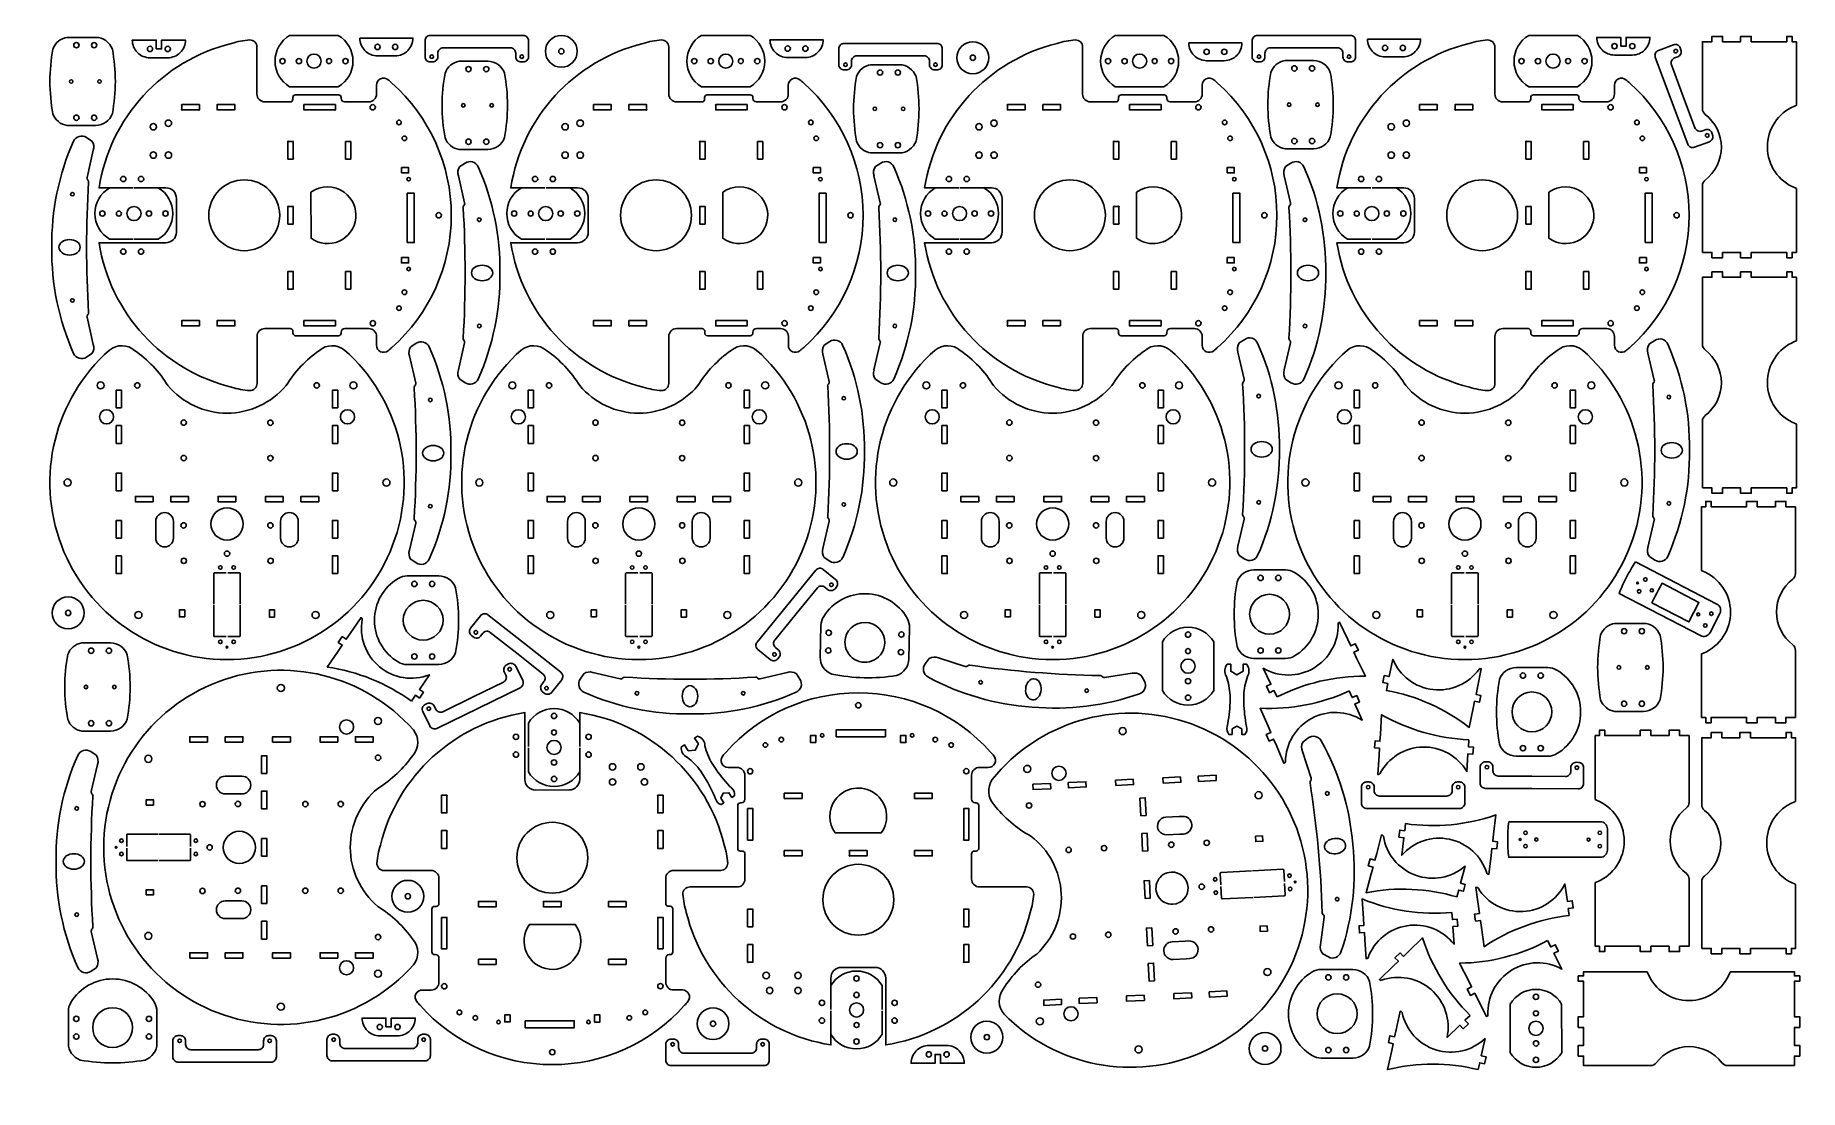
# Model space of a CAD drawing. Extents: x -4 to 992, y -3 to 593.
import ezdxf

# ---------------------------------------------------------------- set-up
doc = ezdxf.new("R2010")
doc.units = 0
doc.layers.get('0').update_dxf_attribs({"linetype": 'CONTINUOUS'})
for name, color, linetype in [('APS_GEOMETRY', 7, 'CONTINUOUS'), ('BUMPED', 4, 'CONTINUOUS'), ('CUT', 4, 'CONTINUOUS')]:
    doc.layers.add(name, color=color, linetype=linetype)

# ---------------------------------------------------------------- blocks, each defined once
blk = doc.blocks.new('BOTTOM')
at = {"color": 1, "linetype": 'BYBLOCK'}
for centre in [(-935.17, 55.7), (-926.19, 52.64), (-839.28, 52.64), (-830.29, 55.7)]:
    blk.add_circle(centre, 1.3, dxfattribs=at)
at = {"layer": 'APS_GEOMETRY', "color": 5}
blk.add_lwpolyline([(-867.25, 205.13), (-867.24, 187.33, -0.414214), (-873.24, 181.33), (-892.24, 181.32, -0.414214), (-898.24, 187.32), (-898.25, 225.05, 0.301878), (-979.81, 150.25, 0.054453), (-981.76, 139.97, 0.423427), (-977.76, 135.85), (-951.14, 135.85, -0.414214), (-946.74, 131.45), (-946.74, 117.1, -0.414235), (-948.24, 115.6), (-949.24, 115.6, 0.414214), (-950.74, 114.1), (-950.74, 110.6), (-950.74, 101.98), (-950.74, 89.85, 0.414241), (-949.24, 88.35), (-948.74, 88.35, -0.414214), (-946.73, 86.35), (-946.73, 72.75, -0.414239), (-951.13, 68.35), (-956.1, 68.35, 0.64495), (-959.24, 61.86, 0.014178), (-957.39, 59.72, 0.448892), (-808.08, 59.72, 0.01409), (-806.24, 61.85, 0.637954), (-809.3, 68.38), (-814.31, 68.38, -0.414246), (-818.71, 72.78), (-818.71, 86.38, -0.414214), (-816.71, 88.38), (-816.21, 88.38, 0.414245), (-814.71, 89.88), (-814.72, 110.63), (-814.72, 114.13, 0.414214), (-816.22, 115.63), (-817.22, 115.63, -0.414235), (-818.72, 117.13), (-818.72, 131.48, -0.414214), (-814.32, 135.88), (-787.7, 135.89, 0.423427), (-783.71, 140.01, 0.052824), (-785.66, 150.29, 0.301878), (-867.25, 225.05), (-867.25, 205.84)], format="xyb", dxfattribs=at)
at = {"layer": 'CUT', "color": 5}
for p, q in [((-896.25, 219.08), (-896.25, 205.84)), ((-896.25, 205.13), (-896.25, 191.59))]:
    blk.add_line(p, q, dxfattribs=at)
at = {"layer": 'CUT', "color": 1}
for p, q in [((-924.48, 82.82), (-924.48, 85.82)), ((-924.48, 85.82), (-914.48, 85.82)), ((-914.48, 82.82), (-924.48, 82.82)), ((-914.48, 85.82), (-914.48, 82.82)), ((-850.98, 82.82), (-850.98, 85.82)), ((-850.98, 85.82), (-840.98, 85.82)), ((-840.98, 82.82), (-850.98, 82.82)), ((-840.98, 85.82), (-840.98, 82.82))]:
    blk.add_line(p, q, dxfattribs=at)
for points in [[(-901.75, 211.35, 1), (-904.75, 211.35, 1)], [(-860.75, 211.36, 1), (-863.75, 211.36, 1)], [(-901.75, 201.32, 1), (-904.75, 201.32, 1)], [(-860.75, 201.33, 1), (-863.75, 201.33, 1)], [(-945.23, 177.98), (-945.23, 168.75, 1), (-944.85, 168.37), (-942.61, 168.37, 1), (-942.23, 168.75), (-942.23, 177.98, 1), (-942.61, 178.37), (-944.85, 178.37, 1)], [(-823.24, 177.98), (-823.24, 168.75, 1), (-822.86, 168.37), (-820.62, 168.37, 1), (-820.24, 168.75), (-820.24, 177.98, 1.000002), (-820.62, 178.37), (-822.86, 178.37, 1)], [(-869.75, 86.64, 0.323544), (-869.76, 105.39), (-895.69, 105.38, 1)], [(-942.22, 70.5, 1), (-945.22, 70.5, 1)], [(-820.22, 70.53, 1), (-823.22, 70.53, 1)], [(-912.12, 50.25, 1), (-914.12, 50.25, 1)], [(-861.32, 50.26, 1), (-863.32, 50.26, 1)], [(-881.24, 33.26, 1), (-884.24, 33.26, 1)]]:
    blk.add_lwpolyline(points, format="xyb", close=True, dxfattribs=at)
for points in [[(-945.23, 157.98), (-945.23, 148.75, 1), (-944.85, 148.37), (-942.61, 148.37, 1), (-942.23, 148.75), (-942.23, 157.98, 1), (-942.61, 158.37), (-944.85, 158.37, 1), (-945.23, 157.98)], [(-820.62, 158.37), (-822.86, 158.37, 1), (-823.24, 157.98), (-823.24, 148.75, 1), (-822.86, 148.37), (-820.62, 148.37, 1), (-820.24, 148.75), (-820.24, 157.98, 1), (-820.62, 158.37)], [(-914.86, 118.37), (-924.1, 118.37, 1), (-924.48, 117.98), (-924.48, 115.75, 1), (-924.1, 115.37), (-914.86, 115.37, 1), (-914.48, 115.75), (-914.48, 117.98, 1), (-914.86, 118.37)], [(-887.73, 117.98), (-887.73, 115.75, 1), (-887.35, 115.37), (-878.11, 115.37, 1), (-877.73, 115.75), (-877.73, 117.98, 1), (-878.11, 118.37), (-887.35, 118.37, 1), (-887.73, 117.98)], [(-850.98, 117.98), (-850.98, 115.75, 1), (-850.6, 115.37), (-841.36, 115.37, 1), (-840.98, 115.75), (-840.98, 117.98, 1.000002), (-841.36, 118.37), (-850.6, 118.37, 1), (-850.98, 117.98)], [(-945.23, 108.98), (-945.23, 92, 1), (-944.85, 91.62), (-942.61, 91.62, 1), (-942.23, 92), (-942.23, 108.98, 1), (-942.61, 109.37), (-944.85, 109.37, 1), (-945.23, 108.98)], [(-820.62, 109.37), (-822.86, 109.37, 1), (-823.24, 108.98), (-823.24, 92, 1), (-822.86, 91.62), (-820.62, 91.62, 1), (-820.24, 92), (-820.24, 108.98, 1), (-820.62, 109.37)]]:
    blk.add_lwpolyline(points, format="xyb", dxfattribs=at)
for points in [[(-906.62, 54.3), (-906.62, 50.3), (-909.62, 50.3), (-909.62, 54.3)], [(-898.12, 51.05), (-898.12, 47.05), (-870.32, 47.05), (-870.32, 51.05)], [(-858.84, 54.29), (-858.84, 50.29), (-855.84, 50.29), (-855.84, 54.29)]]:
    blk.add_lwpolyline(points, close=True, dxfattribs=at)
for centre, radius in [((-881.75, 223.14), 1.5), ((-881.75, 205.34), 4), ((-881.78, 213.84), 1.4), ((-881.73, 196.84), 1.5), ((-848.74, 194.37), 1.8), ((-832.74, 194.37), 1.8), ((-881.75, 187.54), 1.5), ((-848.74, 185.87), 1.8), ((-830.74, 185.88), 1.8), ((-882.74, 143.07), 20.01)]:
    blk.add_circle(centre, radius, dxfattribs=at)
at = {"layer": 'CUT', "color": 5}
for centre, start, end in [((-881.75, 210.47), 30.69573, 149.30427), ((-881.75, 200.2), 210.69573, 329.30427)]:
    blk.add_arc(centre, 16.86, start, end, dxfattribs=at)
blk = doc.blocks.new('TOP')
at = {"color": 1}
for p, q in [((-561.24, 220.31), (-561.24, 213.81)), ((-560.74, 228.31), (-543.49, 228.31)), ((-542.99, 228.31), (-525.74, 228.31)), ((-525.24, 220.31), (-525.24, 213.81)), ((-560.74, 213.31), (-543.49, 213.31)), ((-542.99, 213.31), (-525.74, 213.31))]:
    blk.add_line(p, q, dxfattribs=at)
for points in [[(-561.24, 221.31), (-561.24, 227.81)], [(-525.24, 221.31), (-525.24, 227.81)]]:
    blk.add_lwpolyline(points, dxfattribs=at)
for centre, start, end in [((-560.74, 227.81), 89.99996, 179.99996), ((-525.74, 227.81), 359.99996, 89.99996), ((-560.74, 213.81), 180.00004, 270.00004), ((-525.74, 213.81), 269.99996, 359.99996)]:
    blk.add_arc(centre, 0.5, start, end, dxfattribs=at)
at = {"layer": 'BUMPED', "color": 1}
for centre in [(-564.24, 224.56), (-522.24, 224.56), (-564.24, 217.06), (-522.24, 217.06)]:
    blk.add_circle(centre, 1, dxfattribs=at)
at = {"layer": 'CUT', "color": 5}
blk.add_lwpolyline([(-399.4, 287.14, 0.690144), (-574.24, 220.81, 0.690144), (-399.4, 154.47, 0.354658), (-399.63, 168.68, 0.101368), (-419.51, 187.48, -0.221874), (-435.07, 220.81, -0.221874), (-419.51, 254.14, 0.101368), (-399.63, 272.94, 0.354658)], format="xyb", close=True, dxfattribs=at)
at = {"layer": 'CUT', "color": 1}
for points in [[(-515.63, 280.31), (-525.63, 280.31), (-525.63, 283.31), (-515.63, 283.31)], [(-495.63, 280.31), (-505.63, 280.31), (-505.63, 283.31), (-495.63, 283.31)], [(-478.88, 280.31), (-478.88, 283.31), (-468.88, 283.31), (-468.88, 280.31)], [(-442.13, 280.31), (-452.13, 280.31), (-452.13, 283.31), (-442.13, 283.31)], [(-432.13, 280.31), (-432.13, 283.31), (-422.13, 283.31), (-422.13, 280.31)], [(-482.13, 262.56), (-485.13, 262.56), (-485.13, 272.56), (-482.13, 272.56)], [(-485.13, 242.56), (-485.13, 252.56), (-482.13, 252.56), (-482.13, 242.56)], [(-550.18, 244.7), (-546.18, 244.7), (-546.18, 247.69), (-550.18, 247.69)], [(-485.13, 215.81), (-485.13, 225.81), (-482.13, 225.81), (-482.13, 215.81)], [(-550.2, 193.92), (-546.2, 193.92), (-546.2, 196.92), (-550.2, 196.92)], [(-482.13, 189.06), (-485.13, 189.06), (-485.13, 199.06), (-482.13, 199.06)], [(-482.13, 169.06), (-485.13, 169.06), (-485.13, 179.06), (-482.13, 179.06)], [(-525.63, 158.31), (-525.63, 161.31), (-515.63, 161.31), (-515.63, 158.31)], [(-505.63, 158.31), (-505.63, 161.31), (-495.63, 161.31), (-495.63, 158.31)], [(-478.88, 158.31), (-478.88, 161.31), (-468.88, 161.31), (-468.88, 158.31)], [(-442.13, 158.31), (-452.13, 158.31), (-452.13, 161.31), (-442.13, 161.31)], [(-432.13, 158.31), (-432.13, 161.31), (-422.13, 161.31), (-422.13, 158.31)]]:
    blk.add_lwpolyline(points, close=True, dxfattribs=at)
for points in [[(-496.22, 251.03), (-503.61, 251.03), (-505.61, 251.03, -1), (-505.61, 261.03), (-503.61, 261.03), (-496.22, 261.03, -1)], [(-497.66, 211.72, -1), (-497.66, 229.89, -1)], [(-496.22, 180.59), (-503.61, 180.59), (-505.61, 180.59, -1), (-505.61, 190.59), (-503.61, 190.59), (-496.22, 190.59, -1)]]:
    blk.add_lwpolyline(points, format="xyb", close=True, dxfattribs=at)
for centre, radius in [((-474.24, 310.81), 2), ((-437.14, 288.81), 4), ((-419.38, 292.16), 2), ((-549.07, 270.81), 2), ((-419.38, 271.46), 1.5), ((-518.49, 245.19), 1.5), ((-498.46, 245.31), 1.5), ((-460.41, 245.26), 1.5), ((-440.41, 245.26), 1.5), ((-567.24, 220.81), 0.5), ((-514.42, 220.81), 1.5), ((-518.49, 196.19), 1.5), ((-498.46, 196.31), 1.5), ((-460.46, 196.31), 1.5), ((-440.46, 196.31), 1.5), ((-549.07, 170.81), 2), ((-419.38, 170.16), 1.5), ((-437.14, 152.81), 4), ((-419.38, 149.46), 2), ((-474.24, 130.81), 2)]:
    blk.add_circle(centre, radius, dxfattribs=at)
blk = doc.blocks.new('BUMPER')
at = {"layer": 'CUT', "color": 5}
blk.add_lwpolyline([(-281.47, 307.44, 0.108429), (-341.42, 319.72, 0.108429), (-401.36, 307.43, 0.460549), (-403.45, 300.13), (-401.42, 297.06, 0.236359), (-396.26, 296.28), (-380.92, 299.83, -0.278921), (-379.43, 299.38, 0.224402), (-378.3, 298.97, -0.030361), (-304.51, 298.97, 0.221324), (-303.4, 299.38, -0.278921), (-301.92, 299.83), (-286.57, 296.28, 0.236359), (-281.42, 297.06), (-279.39, 300.13, 0.460549)], format="xyb", close=True, dxfattribs=at)
at = {"layer": 'CUT', "color": 1}
for points in [[(-372.42, 308, -1), (-370.42, 308.15, -1)], [(-312.41, 308, -1), (-310.42, 308.15, -1)]]:
    blk.add_lwpolyline(points, format="xyb", close=True, dxfattribs=at)
blk.add_lwpolyline([(-341.38, 303.71), (-340.53, 303.83), (-339.71, 304.17), (-338.95, 304.72), (-338.29, 305.47), (-337.75, 306.38), (-337.34, 307.41), (-337.09, 308.53), (-337.01, 309.7), (-337.09, 310.87), (-337.34, 312), (-337.75, 313.03), (-338.29, 313.94), (-338.95, 314.68), (-339.71, 315.24), (-340.53, 315.58), (-341.38, 315.69), (-342.23, 315.58), (-343.05, 315.24), (-343.81, 314.68), (-344.47, 313.94), (-345.02, 313.03), (-345.42, 312), (-345.67, 310.87), (-345.75, 309.7), (-345.67, 308.53), (-345.42, 307.41), (-345.02, 306.38), (-344.47, 305.47), (-343.81, 304.72), (-343.05, 304.17), (-342.23, 303.83)], close=True, dxfattribs=at)
blk = doc.blocks.new('CASTERBOTTOM')
at = {"layer": 'CUT', "color": 5}
blk.add_lwpolyline([(-566.33, 92.18, 0.092188), (-529.76, 92.18, 0.319328), (-523.05, 101.62), (-523.05, 119.49, 0.135933), (-524.47, 124.64, 0.56619), (-571.62, 124.64, 0.135933), (-573.05, 119.49), (-573.05, 101.62, 0.319328), (-566.33, 92.18)], format="xyb", dxfattribs=at)
at = {"layer": 'CUT', "color": 1}
for points in [[(-559.3, 110.49, 1), (-536.8, 110.49, 1)], [(-570.05, 115.43, 1), (-567.05, 115.43, 1)], [(-529.05, 115.43, 1), (-526.05, 115.43, 1)], [(-570.05, 105.43, 1), (-567.05, 105.43, 1)], [(-529.05, 105.43, 1), (-526.05, 105.43, 1)]]:
    blk.add_lwpolyline(points, format="xyb", close=True, dxfattribs=at)
blk = doc.blocks.new('CASTERTOP')
at = {"layer": 'CUT', "color": 5}
blk.add_lwpolyline([(-250.1, 283.84, -0.045731), (-268.27, 285.53, -0.319328), (-274.99, 294.98), (-274.99, 311.09, -0.279619), (-268.38, 319.08, -0.045997), (-250.1, 320.77, -0.045997), (-231.82, 319.08, -0.279619), (-225.2, 311.09), (-225.2, 294.98, -0.319328), (-231.92, 285.53, -0.045731)], format="xyb", close=True, dxfattribs=at)
at = {"layer": 'CUT', "color": 1}
for points in [[(-250.1, 307.77, 1), (-250.1, 309.77, 1)], [(-269.1, 305.83, 1), (-272.1, 305.83, 1)], [(-228.1, 305.83, 1), (-231.1, 305.83, 1)], [(-269.1, 295.83, 1), (-272.1, 295.83, 1)], [(-250.1, 291.77, 1), (-250.1, 293.77, 1)], [(-228.1, 295.83, 1), (-231.1, 295.83, 1)]]:
    blk.add_lwpolyline(points, format="xyb", close=True, dxfattribs=at)
blk = doc.blocks.new('MOTORBRACKET')
at = {"layer": 'CUT', "color": 5}
blk.add_lwpolyline([(-250.95, 185.42), (-250.87, 157.93, 0.569283), (-221.87, 158.01), (-221.95, 185.5, 0.569283)], format="xyb", close=True, dxfattribs=at)
at = {"layer": 'CUT', "color": 1}
for centre, radius in [((-236.46, 189.51), 1.5), ((-236.46, 180.21), 1.5), ((-236.41, 171.71), 4), ((-236.36, 163.21), 1.4), ((-236.36, 153.91), 1.5)]:
    blk.add_circle(centre, radius, dxfattribs=at)
blk = doc.blocks.new('BUMPERSTOPPER')
at = {"layer": 'CUT', "color": 5}
blk.add_lwpolyline([(-316.26, 277.45, 1), (-334.26, 277.45, 1)], format="xyb", close=True, dxfattribs=at)
at = {"layer": 'CUT', "color": 1}
blk.add_lwpolyline([(-326.76, 277.45, -1), (-323.76, 277.45, -1)], format="xyb", close=True, dxfattribs=at)
blk = doc.blocks.new('IRSPACER')
at = {"layer": 'CUT', "color": 5}
blk.add_lwpolyline([(4384.98, 533.26), (4384.98, 524.26, 0.414214), (4387.98, 521.26), (4414.18, 521.26), (4440.38, 521.26, 0.414214), (4443.38, 524.26), (4443.38, 533.26, 0.414214), (4440.38, 536.26), (4439.18, 536.26, 0.414214), (4436.18, 533.26), (4436.18, 531.26, -0.414214), (4433.18, 528.26), (4414.18, 528.26), (4395.18, 528.26, -0.414214), (4392.18, 531.26), (4392.18, 533.26, 0.414214), (4389.18, 536.26), (4387.98, 536.26, 0.414214)], format="xyb", close=True, dxfattribs=at)
at = {"layer": 'CUT', "color": 1}
for points in [[(4389.78, 533.26, -1), (4387.78, 533.26, -1)], [(4440.58, 533.26, -1), (4438.58, 533.26, -1)]]:
    blk.add_lwpolyline(points, format="xyb", close=True, dxfattribs=at)
blk = doc.blocks.new('SERVO_BRACKET')
at = {"color": 1}
for centre, radius in [((4975.65, 1200.93), 0.875), ((4975.65, 1171.43), 0.85)]:
    blk.add_circle(centre, radius, dxfattribs=at)
at = {"layer": 'BUMPED', "color": 1}
for centre in [(4971.9, 1207.01), (4979.4, 1207.01), (4971.9, 1165.01), (4979.4, 1165.01)]:
    blk.add_circle(centre, 1, dxfattribs=at)
at = {"layer": 'CUT', "color": 5}
blk.add_lwpolyline([(4985.68, 1216.5, 0.025121), (4975.65, 1217.01, 0.025121), (4965.62, 1216.5), (4965.62, 1164.78, 0.414214), (4969.62, 1160.78), (4981.68, 1160.78, 0.414214), (4985.68, 1164.78)], format="xyb", close=True, dxfattribs=at)
at = {"layer": 'CUT', "color": 1}
blk.add_circle((4975.65, 1210.01), 0.5, dxfattribs=at)
blk = doc.blocks.new('BUMPER_TOP')
at = {"layer": 'CUT', "color": 5}
for p, q in [((-557.26, 50.7), (-559.29, 47.64)), ((-536.76, 47.94), (-552.11, 51.49)), ((-442.42, 51.49), (-457.76, 47.94)), ((-435.23, 47.64), (-437.26, 50.71))]:
    blk.add_line(p, q, dxfattribs=at)
at = {"layer": 'CUT', "color": 1}
for points in [[(-526.27, 39.77, -1), (-528.26, 39.62, -1)], [(-466.26, 39.77, -1), (-468.26, 39.62, -1)]]:
    blk.add_lwpolyline(points, format="xyb", close=True, dxfattribs=at)
blk.add_lwpolyline([(-497.3, 44.05), (-498.15, 43.94), (-498.97, 43.6), (-499.73, 43.04), (-500.39, 42.3), (-500.93, 41.39), (-501.34, 40.36), (-501.59, 39.23), (-501.67, 38.06), (-501.59, 36.9), (-501.34, 35.77), (-500.93, 34.74), (-500.39, 33.83), (-499.73, 33.08), (-498.97, 32.53), (-498.15, 32.19), (-497.3, 32.07), (-496.45, 32.19), (-495.63, 32.53), (-494.87, 33.08), (-494.21, 33.83), (-493.66, 34.74), (-493.26, 35.77), (-493.01, 36.9), (-492.93, 38.06), (-493.01, 39.23), (-493.26, 40.36), (-493.66, 41.39), (-494.21, 42.3), (-494.87, 43.04), (-495.63, 43.6), (-496.45, 43.94)], close=True, dxfattribs=at)
at = {"layer": 'CUT', "color": 5}
for centre, radius, start, end in [((-553.9, 45.95), 5.82, 72.08769, 125.28103), ((-440.63, 45.95), 5.82, 54.72118, 107.91452), ((-555.13, 44.88), 5, 146.46312, 245.37675), ((-499.25, 170.78), 142.75, 246.04466, 270.79812), ((-536.39, 49.39), 1.5, 255.69295, 318.03254), ((-534.28, 47.4), 1.41, 85.38739, 135.30643), ((-497.27, 655.83), 608.16, 266.52199, 273.47801), ((-495.28, 170.78), 142.75, 269.20409, 293.95755), ((-460.25, 47.4), 1.41, 44.69578, 95.28686), ((-458.13, 49.39), 1.5, 221.96966, 284.30926), ((-439.4, 44.88), 5, 294.62546, 33.53909)]:
    blk.add_arc(centre, radius, start, end, dxfattribs=at)
blk = doc.blocks.new('STRUT')
at = {"layer": 'CUT', "color": 5}
blk.add_lwpolyline([(3052.03, 678.24, -0.120076), (3102.1, 667.24), (3102.06, 678.24), (3102.06, 678.24), (3102.1, 682.24), (3104.86, 682.24), (3104.86, 686.24), (3102.1, 686.24), (3102.1, 690.24), (3102.1, 701.05, 0.286505), (3101.08, 700.74), (3100.97, 700.58, -0.588333), (3052.03, 696.24), (3052.03, 686.24), (3049.26, 686.24), (3049.26, 682.24), (3052.03, 682.24), (3052.06, 678.24)], format="xyb", dxfattribs=at)
blk = doc.blocks.new('SPANNER')
at = {"layer": 'CUT', "color": 5}
blk.add_lwpolyline([(3844.75, 1905.24, 0.258625), (3845.65, 1909.67, -0.041728), (3844.08, 1923.3), (3844.08, 1927.36, -0.073008), (3846.14, 1937.96, 0.327373), (3845.64, 1944.84), (3843.65, 1944.84), (3843.65, 1940.86), (3840.2, 1938.86), (3836.75, 1940.86), (3836.75, 1944.84), (3834.76, 1944.84, 0.327373), (3834.26, 1937.96, -0.073008), (3836.32, 1927.36), (3836.32, 1923.3, -0.041728), (3834.75, 1909.67, 0.258625), (3835.65, 1905.24), (3837.47, 1905.24), (3837.46, 1908.37), (3840.2, 1909.96), (3842.93, 1908.37), (3842.92, 1905.24)], format="xyb", close=True, dxfattribs=at)

msp = doc.modelspace()

# ---------------------------------------------------------------- linework, layer by layer
at = {"color": 5}
for points in [[(63.76, 585.15), (63.76, 590.15), (50.26, 590.15, 0.414214), (60.26, 580.15), (70.26, 580.15, 0.414214), (80.26, 590.15), (66.76, 590.15), (66.76, 585.15)], [(178.67, 591.26, 0.414214), (188.67, 581.26), (198.67, 581.26, 0.414214), (208.67, 591.26)], [(410.23, 590.32, 0.414214), (420.23, 580.32), (430.23, 580.32, 0.414214), (440.23, 590.32)], [(646.68, 588.51, 0.414214), (656.68, 578.51), (666.68, 578.51, 0.414214), (676.68, 588.51)], [(747.45, 590.71, 0.414214), (757.45, 580.71), (767.45, 580.71, 0.414214), (777.45, 590.71)], [(890.48, 586.68), (890.48, 591.68), (876.98, 591.68, 0.414214), (886.98, 581.68), (896.98, 581.68, 0.414214), (906.98, 591.68), (893.48, 591.68), (893.48, 586.68)], [(193.47, 32.78), (193.47, 37.78), (179.97, 37.78, 0.414214), (189.97, 27.78), (199.97, 27.78, 0.414214), (209.97, 37.78), (196.47, 37.78), (196.47, 32.78)], [(506.41, 17.29), (506.41, 12.29), (519.91, 12.29, 0.414214), (509.91, 22.29), (499.91, 22.29, 0.414214), (489.91, 12.29), (503.41, 12.29), (503.41, 17.29)]]:
    msp.add_lwpolyline(points, format="xyb", close=True, dxfattribs=at)
at = {"color": 1}
msp.add_lwpolyline([(909.96, 276), (910.92, 277.87), (910.92, 277.87), (911.89, 279.73), (913.78, 283.37), (934.64, 272.55), (928.93, 261.55), (908.07, 272.36)], close=True, dxfattribs=at)
for centre, radius in [((188.67, 586.26), 1.5), ((198.67, 586.26), 1.5), ((886.98, 586.68), 1.5), ((896.98, 586.68), 1.5), ((60.26, 585.15), 1.5), ((70.26, 585.15), 1.5), ((420.23, 585.32), 1.5), ((430.23, 585.32), 1.5), ((656.68, 583.51), 1.5), ((666.68, 583.51), 1.5), ((757.45, 585.71), 1.5), ((767.45, 585.71), 1.5), ((908.04, 279.36), 0.875), ((934.23, 265.78), 0.85), ((189.97, 32.78), 1.5), ((199.97, 32.78), 1.5), ((499.91, 17.29), 1.5), ((509.91, 17.29), 1.5)]:
    msp.add_circle(centre, radius, dxfattribs=at)
at = {"layer": 'BUMPED', "color": 1}
for centre in [(900.91, 278.83), (904.37, 285.49), (938.2, 259.5), (941.65, 266.16)]:
    msp.add_circle(centre, 1, dxfattribs=at)
at = {"layer": 'CUT', "color": 5}
for points in [[(936.61, 470.21), (936.61, 507.95, -0.231695), (938.15, 511.11, 0.229717), (947.32, 529.65, 0.229717), (938.15, 548.19, -0.231695), (936.61, 551.35), (936.61, 589.21), (941.96, 589.21), (941.96, 592.21), (947.96, 592.21), (947.96, 589.21), (958.17, 589.21), (958.17, 592.21), (964.17, 592.21), (964.17, 589.21), (977.83, 589.21), (984.22, 589.21), (984.22, 592.21), (987.22, 592.21), (987.22, 589.21), (989.61, 589.21), (989.61, 553.33, -0.114165), (988.58, 552.88, 0.66971), (988.91, 506.63, -0.078992), (989.61, 506.26), (989.61, 470.21), (987.22, 470.21), (987.22, 467.21), (984.22, 467.21), (984.22, 470.21), (977.83, 470.21), (964.17, 470.21), (964.17, 467.21), (958.17, 467.21), (958.17, 470.21), (947.96, 470.21), (947.96, 467.21), (941.96, 467.21), (941.96, 470.21), (936.61, 470.21)], [(936.61, 337.18), (936.61, 374.92, -0.231695), (938.15, 378.08, 0.229717), (947.32, 396.62, 0.229717), (938.15, 415.15, -0.231695), (936.61, 418.31), (936.61, 456.18), (941.96, 456.18), (941.96, 459.18), (947.96, 459.18), (947.96, 456.18), (958.17, 456.18), (958.17, 459.18), (964.17, 459.18), (964.17, 456.18), (977.83, 456.18), (984.22, 456.18), (984.22, 459.18), (987.22, 459.18), (987.22, 456.18), (989.61, 456.18), (989.61, 420.3, -0.114165), (988.58, 419.85, 0.66971), (988.91, 373.6, -0.078992), (989.61, 373.23), (989.61, 337.18), (987.22, 337.18), (987.22, 334.18), (984.22, 334.18), (984.22, 337.18), (977.83, 337.18), (964.17, 337.18), (964.17, 334.18), (958.17, 334.18), (958.17, 337.18), (947.96, 337.18), (947.96, 334.18), (941.96, 334.18), (941.96, 337.18), (936.61, 337.18)], [(989.11, 326.6), (989.11, 288.86, -0.231695), (987.57, 285.7, 0.229717), (978.4, 267.16, 0.229717), (987.57, 248.62, -0.231695), (989.11, 245.46), (989.11, 207.6), (983.76, 207.6), (983.76, 204.6), (977.76, 204.6), (977.76, 207.6), (967.55, 207.6), (967.55, 204.6), (961.55, 204.6), (961.55, 207.6), (947.89, 207.6), (941.5, 207.6), (941.5, 204.6), (938.5, 204.6), (938.5, 207.6), (936.11, 207.6), (936.11, 243.48, -0.114165), (937.14, 243.93, 0.66971), (936.81, 290.17, -0.078992), (936.11, 290.55), (936.11, 326.6), (938.5, 326.6), (938.5, 329.6), (941.5, 329.6), (941.5, 326.6), (947.89, 326.6), (961.55, 326.6), (961.55, 329.6), (967.55, 329.59), (967.55, 326.59), (977.76, 326.59), (977.76, 329.59), (983.76, 329.59), (983.76, 326.59), (989.11, 326.59)], [(929.09, 197.36), (929.09, 159.62, -0.231695), (927.54, 156.46, 0.229717), (918.38, 137.92, 0.229717), (927.54, 119.38, -0.231695), (929.09, 116.22), (929.09, 78.36), (923.74, 78.36), (923.74, 75.36), (917.74, 75.36), (917.74, 78.36), (907.53, 78.36), (907.53, 75.36), (901.53, 75.36), (901.53, 78.36), (887.87, 78.36), (881.47, 78.36), (881.47, 75.36), (878.47, 75.36), (878.47, 78.36), (876.09, 78.36), (876.09, 114.24, -0.114165), (877.11, 114.69, 0.66971), (876.79, 160.94, -0.078992), (876.09, 161.31), (876.09, 197.36), (878.47, 197.36), (878.47, 200.36), (881.47, 200.36), (881.47, 197.36), (887.87, 197.36), (901.53, 197.36), (901.53, 200.36), (907.53, 200.36), (907.53, 197.36), (917.74, 197.36), (917.74, 200.36), (923.74, 200.36), (923.74, 197.36), (929.09, 197.36)], [(936.21, 77.13), (936.21, 114.87, -0.231695), (937.76, 118.02, 0.229717), (946.92, 136.56, 0.229717), (937.76, 155.1, -0.231695), (936.21, 158.26), (936.21, 196.13), (941.56, 196.13), (941.56, 199.13), (947.56, 199.13), (947.56, 196.13), (957.77, 196.13), (957.77, 199.13), (963.77, 199.13), (963.77, 196.13), (977.43, 196.13), (983.83, 196.13), (983.83, 199.13), (986.83, 199.13), (986.83, 196.13), (989.21, 196.13), (989.21, 160.24, -0.114165), (988.19, 159.8, 0.66971), (988.51, 113.55, -0.078992), (989.21, 113.18), (989.21, 77.13), (986.83, 77.13), (986.83, 74.13), (983.83, 74.13), (983.83, 77.13), (977.43, 77.13), (963.77, 77.13), (963.77, 74.13), (957.77, 74.13), (957.77, 77.13), (947.56, 77.13), (947.56, 74.13), (941.56, 74.13), (941.56, 77.13), (936.21, 77.13)], [(988.51, 11.01), (950.77, 11.01, -0.231695), (947.61, 12.56, 0.229717), (929.07, 21.73, 0.229717), (910.53, 12.56, -0.231695), (907.38, 11.01), (869.51, 11.01), (869.51, 16.36), (866.51, 16.36), (866.51, 22.36), (869.51, 22.36), (869.51, 32.58), (866.51, 32.58), (866.51, 38.58), (869.51, 38.58), (869.51, 52.23), (869.51, 58.63), (866.51, 58.63), (866.51, 61.63), (869.51, 61.63), (869.51, 64.01), (905.39, 64.01, -0.114165), (905.84, 62.99, 0.66971), (952.09, 63.32, -0.078992), (952.46, 64.01), (988.51, 64.01), (988.51, 61.63), (991.51, 61.63), (991.51, 58.63), (988.51, 58.63), (988.51, 52.23), (988.51, 38.58), (991.51, 38.58), (991.51, 32.58), (988.51, 32.58), (988.51, 22.36), (991.51, 22.36), (991.51, 16.36), (988.51, 16.36), (988.51, 11.01)]]:
    msp.add_lwpolyline(points, format="xyb", dxfattribs=at)
msp.add_lwpolyline([(898.83, 295.44, 0.025121), (893.76, 286.77, 0.025121), (889.59, 277.63), (935.51, 253.82, 0.414214), (940.9, 255.53), (946.45, 266.24, 0.414214), (944.74, 271.63)], format="xyb", close=True, dxfattribs=at)
at = {"layer": 'CUT', "color": 1}
msp.add_circle((899.98, 283.54), 0.5, dxfattribs=at)

# ---------------------------------------------------------------- block references
at = {"layer": 'CUT', "color": 4}
for name, p, rotation in [('CASTERTOP', (324.54, 816.88), 90), ('BOTTOM', (256.52, 1373.93), 90), ('MOTORBRACKET', (325.19, 814.19), 89.84187544334183), ('IRSPACER', (4658.89, 1114.02), 180), ('BOTTOM', (488.97, 1373.93), 90), ('BUMPERSTOPPER', (569.9, 909.05), 90), ('MOTORBRACKET', (557.64, 814.19), 89.84187544334183), ('IRSPACER', (4892.46, 1109.51), 180), ('BOTTOM', (722.6, 1373.93), 90), ('BUMPERSTOPPER', (802.2, 905.41), 90), ('MOTORBRACKET', (791.27, 814.19), 89.84187544334183), ('IRSPACER', (5125.83, 1114.02), 180), ('BOTTOM', (955.3, 1373.93), 90), ('MOTORBRACKET', (1024.62, 814.19), 89.84187544334183), ('IRSPACER', (-1111.12, 4509.98), 290.4442019247493), ('CASTERTOP', (545.9, 803.34), 89.99999999999999), ('CASTERTOP', (1012.07, 803.73), 89.99999999999999), ('CASTERTOP', (778.21, 801.4), 89.99999999999999), ('BUMPER', (324.54, 814.51), 90), ('BUMPER_TOP', (285.81, 955.93), 90), ('BUMPER_TOP', (520.44, 955.93), 90), ('BUMPER_TOP', (751.98, 955.93), 90), ('TOP', (324.54, 814.51), 90), ('BUMPER_TOP', (258.17, 854.15), 90), ('TOP', (556.99, 814.51), 90), ('BUMPER_TOP', (491.59, 855.14), 90), ('TOP', (790.62, 814.51), 90), ('BUMPER_TOP', (725.84, 856.35), 90), ('TOP', (1023.32, 814.51), 90), ('BUMPER', (609.58, 17.09), 270), ('IRSPACER', (2807.87, 4019.12), 230.7634891934881), ('CASTERBOTTOM', (581.76, -282.15), 270), ('CASTERBOTTOM', (324.94, 810.54), 90), ('BUMPERSTOPPER', (291.52, 591.9), 90), ('CASTERBOTTOM', (1009.11, 126.79), 358.66778014613), ('IRSPACER', (4058.83, -2077.36), 141.7008847650965), ('STRUT', (-1762.87, -1711.31), 25.60143791576136), ('CASTERTOP', (1198.22, 485.94), 90), ('CASTERTOP', (332.89, 474.9), 90), ('MOTORBRACKET', (410.29, 408.93), 179.8418754433418), ('IRSPACER', (-3492.47, -2191.8), 26.01744825373731), ('BUMPER', (243.08, 559.18), 175.4686657626523), ('STRUT', (-2367.93, 171.55), 348.4110016433407), ('BUMPER', (23.7, 529.3), 180), ('STRUT', (3269.3, 2056.63), 203.3889621727379), ('CASTERBOTTOM', (729.86, -337.32), 270), ('BOTTOM', (-422.66, 247.73), 180), ('TOP', (129.13, 306.86), 182.8624052261116), ('STRUT', (3893.58, 678.86), 176.373642246195), ('BUMPER', (326.96, 467.66), 90), ('BUMPER', (452.65, -233.78), 275.3392368037376), ('IRSPACER', (-3576.79, -328.85), 359.6753376977815), ('IRSPACER', (-3640.88, -365.1), 0.0004624711301005), ('SERVO_BRACKET', (2043.72, -4836.99), 90), ('BUMPERSTOPPER', (483.26, 431.86), 90), ('STRUT', (3795.11, 977.99), 183.8290462944965), ('STRUT', (3269.09, 2061.2), 206.7565765973338), ('STRUT', (3409.18, -1691.37), 133.8593055663869), ('CASTERBOTTOM', (840.91, 588.31), 90), ('MOTORBRACKET', (606.7, 204.38), 179.8418754433418), ('BUMPERSTOPPER', (655.54, 359.89), 90), ('BUMPERSTOPPER', (810.08, 352.27), 90), ('BUMPERSTOPPER', (967.15, 345.91), 90)]:
    msp.add_blockref(name, p, dxfattribs=dict(at, rotation=rotation))
at = {"layer": 'CUT', "color": 4, "xscale": -1}
for p, rotation in [((2342.43, -2067.54), 325.5878366967353), ((-2179.4, 1187.73), 173.0977101310953), ((3569.64, -1340.36), 344.9676077769392), ((3976.99, -165.4), 7.737986685700927), ((3645.36, -1308.84), 347.6053855739677)]:
    msp.add_blockref('STRUT', p, dxfattribs=dict(at, rotation=rotation))
at = {"layer": 'CUT', "color": 4}
for name, p in [('TOP', (608.36, -86.59)), ('BOTTOM', (1170.1, -14.7)), ('CASTERBOTTOM', (587.21, -78.05)), ('IRSPACER', (-4311.8, -508.33)), ('IRSPACER', (-4224.82, -507.61)), ('IRSPACER', (-4033.52, -510.27))]:
    msp.add_blockref(name, p, dxfattribs=at)
at = {"layer": 'CUT', "color": 7}
msp.add_blockref('SPANNER', (-3166.39, -1707.21), dxfattribs=at)
at = {"layer": 'CUT', "color": 7, "rotation": 33.24332586196309}
msp.add_blockref('SPANNER', (-1780.82, -3537.71), dxfattribs=at)

doc.saveas('drawing.dxf')
